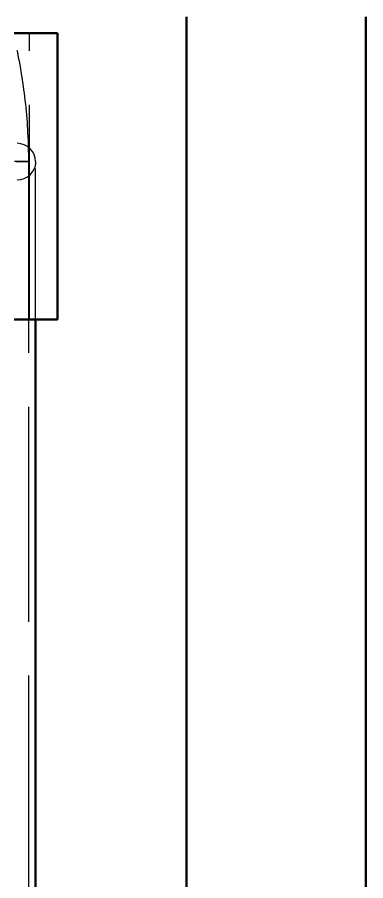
# Model space of a CAD drawing. Header units: millimetres. Extents: x 0 to 594, y 0 to 420.
# Drawn here: x 226.24 to 231.1, y 327.36 to 339.41 of the extents above; entities that cross this region are included whole.
import ezdxf

# ---------------------------------------------------------------- set-up
doc = ezdxf.new("R2010")
doc.units = ezdxf.units.MM
doc.linetypes.add('ISO02-TRAZOS', pattern=[3.75, 3, -0.75])
doc.layers.add('01-VISIBLE', color=7, linetype='CONTINUOUS', lineweight=50)
doc.layers.add('02-OCULTA', color=4, linetype='ISO02-TRAZOS', lineweight=25)

msp = doc.modelspace()

# ---------------------------------------------------------------- linework, layer by layer
at = {"layer": '01-VISIBLE'}
for p, q in [((226.8, 335.195), (226.8, 339.195)), ((228.6, 289.953), (228.6, 335.36)), ((231.1, 289.953), (231.1, 335.36)), ((226.496, 314.156), (226.496, 335.195))]:
    msp.add_line(p, q, dxfattribs=at)
for points in [[(228.6, 335.36), (228.6, 335.41), (228.6, 335.46), (228.6, 335.51), (228.6, 335.561), (228.6, 335.611), (228.6, 335.661), (228.6, 335.711), (228.6, 335.761), (228.6, 335.811), (228.6, 335.861), (228.6, 335.911), (228.6, 335.962), (228.6, 336.012), (228.6, 336.062), (228.6, 336.112), (228.6, 336.162), (228.6, 336.212), (228.6, 336.262), (228.6, 336.312), (228.6, 336.363), (228.6, 336.413), (228.6, 336.463), (228.6, 336.513), (228.6, 336.563), (228.6, 336.613), (228.6, 336.663), (228.6, 336.714), (228.6, 336.764), (228.6, 336.814), (228.6, 336.864), (228.6, 336.914), (228.6, 336.964), (228.6, 337.014), (228.6, 337.064), (228.6, 337.115), (228.6, 337.165), (228.6, 337.215), (228.6, 337.265), (228.6, 337.315), (228.6, 337.365), (228.6, 337.415), (228.6, 337.465), (228.6, 337.516), (228.6, 337.566), (228.6, 337.616), (228.6, 337.666), (228.6, 337.716), (228.6, 337.766), (228.6, 337.816), (228.6, 337.867), (228.6, 337.917), (228.6, 337.967), (228.6, 338.017), (228.6, 338.067), (228.6, 338.117), (228.6, 338.167), (228.6, 338.217), (228.6, 338.268), (228.6, 338.318), (228.6, 338.368), (228.6, 338.418), (228.6, 338.468), (228.6, 338.518), (228.6, 338.568), (228.6, 338.618), (228.6, 338.669), (228.6, 338.719), (228.6, 338.769), (228.6, 338.819), (228.6, 338.869), (228.6, 338.919), (228.6, 338.969), (228.6, 339.02), (228.6, 339.07), (228.6, 339.12), (228.6, 339.17), (228.6, 339.22), (228.6, 339.27), (228.6, 339.32), (228.6, 339.37), (228.6, 339.421)], [(231.1, 335.36), (231.1, 335.41), (231.1, 335.46), (231.1, 335.51), (231.1, 335.561), (231.1, 335.611), (231.1, 335.661), (231.1, 335.711), (231.1, 335.761), (231.1, 335.811), (231.1, 335.861), (231.1, 335.911), (231.1, 335.962), (231.1, 336.012), (231.1, 336.062), (231.1, 336.112), (231.1, 336.162), (231.1, 336.212), (231.1, 336.262), (231.1, 336.312), (231.1, 336.363), (231.1, 336.413), (231.1, 336.463), (231.1, 336.513), (231.1, 336.563), (231.1, 336.613), (231.1, 336.663), (231.1, 336.714), (231.1, 336.764), (231.1, 336.814), (231.1, 336.864), (231.1, 336.914), (231.1, 336.964), (231.1, 337.014), (231.1, 337.064), (231.1, 337.115), (231.1, 337.165), (231.1, 337.215), (231.1, 337.265), (231.1, 337.315), (231.1, 337.365), (231.1, 337.415), (231.1, 337.465), (231.1, 337.516), (231.1, 337.566), (231.1, 337.616), (231.1, 337.666), (231.1, 337.716), (231.1, 337.766), (231.1, 337.816), (231.1, 337.867), (231.1, 337.917), (231.1, 337.967), (231.1, 338.017), (231.1, 338.067), (231.1, 338.117), (231.1, 338.167), (231.1, 338.217), (231.1, 338.268), (231.1, 338.318), (231.1, 338.368), (231.1, 338.418), (231.1, 338.468), (231.1, 338.518), (231.1, 338.568), (231.1, 338.618), (231.1, 338.669), (231.1, 338.719), (231.1, 338.769), (231.1, 338.819), (231.1, 338.869), (231.1, 338.919), (231.1, 338.969), (231.1, 339.02), (231.1, 339.07), (231.1, 339.12), (231.1, 339.17), (231.1, 339.22), (231.1, 339.27), (231.1, 339.32), (231.1, 339.37), (231.1, 339.421)], [(226.198, 339.195), (226.248, 339.195), (226.298, 339.195), (226.348, 339.195), (226.399, 339.195), (226.449, 339.195), (226.499, 339.195), (226.549, 339.195), (226.599, 339.195), (226.649, 339.195), (226.699, 339.195), (226.75, 339.195), (226.8, 339.195)], [(226.198, 335.195), (226.248, 335.195), (226.298, 335.195), (226.348, 335.195), (226.399, 335.195), (226.449, 335.195), (226.499, 335.195), (226.549, 335.195), (226.599, 335.195), (226.649, 335.195), (226.699, 335.195), (226.75, 335.195), (226.8, 335.195)]]:
    msp.add_lwpolyline(points, dxfattribs=at)
at = {"layer": '02-OCULTA'}
for p, q in [((226.41, 335.195), (226.41, 339.195)), ((226.4, 270.98), (226.4, 337.4)), ((226.496, 337.3), (226.475, 337.3)), ((226.496, 337.3), (226.475, 337.3)), ((226.496, 271.08), (226.496, 337.3)), ((226.496, 335.195), (226.496, 337.3)), ((228.6, 335.36), (228.6, 289.953)), ((231.1, 335.36), (231.1, 289.953))]:
    msp.add_line(p, q, dxfattribs=at)
for points in [[(228.6, 335.36), (228.6, 335.41), (228.6, 335.46), (228.6, 335.51), (228.6, 335.561), (228.6, 335.611), (228.6, 335.661), (228.6, 335.711), (228.6, 335.761), (228.6, 335.811), (228.6, 335.861), (228.6, 335.911), (228.6, 335.962), (228.6, 336.012), (228.6, 336.062), (228.6, 336.112), (228.6, 336.162), (228.6, 336.212), (228.6, 336.262), (228.6, 336.312), (228.6, 336.363), (228.6, 336.413), (228.6, 336.463), (228.6, 336.513), (228.6, 336.563), (228.6, 336.613), (228.6, 336.663), (228.6, 336.714), (228.6, 336.764), (228.6, 336.814), (228.6, 336.864), (228.6, 336.914), (228.6, 336.964), (228.6, 337.014), (228.6, 337.064), (228.6, 337.115), (228.6, 337.165), (228.6, 337.215), (228.6, 337.265), (228.6, 337.315), (228.6, 337.365), (228.6, 337.415), (228.6, 337.465), (228.6, 337.516), (228.6, 337.566), (228.6, 337.616), (228.6, 337.666), (228.6, 337.716), (228.6, 337.766), (228.6, 337.816), (228.6, 337.867), (228.6, 337.917), (228.6, 337.967), (228.6, 338.017), (228.6, 338.067), (228.6, 338.117), (228.6, 338.167), (228.6, 338.217), (228.6, 338.268), (228.6, 338.318), (228.6, 338.368), (228.6, 338.418), (228.6, 338.468), (228.6, 338.518), (228.6, 338.568), (228.6, 338.618), (228.6, 338.669), (228.6, 338.719), (228.6, 338.769), (228.6, 338.819), (228.6, 338.869), (228.6, 338.919), (228.6, 338.969), (228.6, 339.02), (228.6, 339.07), (228.6, 339.12), (228.6, 339.17), (228.6, 339.22), (228.6, 339.27), (228.6, 339.32), (228.6, 339.37), (228.6, 339.421)], [(231.1, 335.36), (231.1, 335.41), (231.1, 335.46), (231.1, 335.51), (231.1, 335.561), (231.1, 335.611), (231.1, 335.661), (231.1, 335.711), (231.1, 335.761), (231.1, 335.811), (231.1, 335.861), (231.1, 335.911), (231.1, 335.962), (231.1, 336.012), (231.1, 336.062), (231.1, 336.112), (231.1, 336.162), (231.1, 336.212), (231.1, 336.262), (231.1, 336.312), (231.1, 336.363), (231.1, 336.413), (231.1, 336.463), (231.1, 336.513), (231.1, 336.563), (231.1, 336.613), (231.1, 336.663), (231.1, 336.714), (231.1, 336.764), (231.1, 336.814), (231.1, 336.864), (231.1, 336.914), (231.1, 336.964), (231.1, 337.014), (231.1, 337.064), (231.1, 337.115), (231.1, 337.165), (231.1, 337.215), (231.1, 337.265), (231.1, 337.315), (231.1, 337.365), (231.1, 337.415), (231.1, 337.465), (231.1, 337.516), (231.1, 337.566), (231.1, 337.616), (231.1, 337.666), (231.1, 337.716), (231.1, 337.766), (231.1, 337.816), (231.1, 337.866), (231.1, 337.917), (231.1, 337.967), (231.1, 338.017), (231.1, 338.067), (231.1, 338.117), (231.1, 338.167), (231.1, 338.217), (231.1, 338.268), (231.1, 338.318), (231.1, 338.368), (231.1, 338.418), (231.1, 338.468), (231.1, 338.518), (231.1, 338.568), (231.1, 338.618), (231.1, 338.669), (231.1, 338.719), (231.1, 338.769), (231.1, 338.819), (231.1, 338.869), (231.1, 338.919), (231.1, 338.969), (231.1, 339.019), (231.1, 339.07), (231.1, 339.12), (231.1, 339.17), (231.1, 339.22), (231.1, 339.27), (231.1, 339.32), (231.1, 339.37), (231.1, 339.421)], [(226.8, 339.195), (226.75, 339.195), (226.699, 339.195), (226.649, 339.195), (226.599, 339.195), (226.549, 339.195), (226.499, 339.195), (226.449, 339.195), (226.399, 339.195), (226.348, 339.195), (226.298, 339.195), (226.248, 339.195), (226.198, 339.195)], [(226.21, 339.195), (226.26, 339.195), (226.31, 339.195), (226.36, 339.195), (226.41, 339.195)], [(226.41, 339.195), (226.36, 339.195), (226.31, 339.195), (226.26, 339.195), (226.21, 339.195)], [(226.4, 337.4), (226.4, 337.45), (226.399, 337.501), (226.398, 337.551), (226.397, 337.601), (226.396, 337.652), (226.394, 337.702), (226.392, 337.752), (226.389, 337.803), (226.386, 337.853), (226.383, 337.903), (226.38, 337.953), (226.376, 338.003), (226.372, 338.054), (226.367, 338.104), (226.362, 338.154), (226.357, 338.204), (226.351, 338.254), (226.346, 338.304), (226.339, 338.354), (226.333, 338.404), (226.326, 338.454), (226.319, 338.503), (226.311, 338.553), (226.303, 338.603), (226.295, 338.653), (226.287, 338.702), (226.278, 338.752), (226.269, 338.801), (226.259, 338.851), (226.25, 338.9), (226.239, 338.949)], [(226.496, 337.4), (226.491, 337.45), (226.476, 337.498), (226.453, 337.542), (226.421, 337.581), (226.382, 337.613), (226.338, 337.637), (226.29, 337.651), (226.24, 337.656)], [(226.4, 337.4), (226.35, 337.4), (226.299, 337.4), (226.249, 337.4), (226.199, 337.4)], [(226.4, 337.4), (226.35, 337.4), (226.299, 337.4), (226.249, 337.4), (226.199, 337.4)], [(226.225, 337.4), (226.312, 337.4), (226.4, 337.4)], [(226.225, 337.4), (226.312, 337.4), (226.4, 337.4)], [(226.24, 337.144), (226.289, 337.149), (226.337, 337.163), (226.381, 337.187), (226.419, 337.218), (226.451, 337.256), (226.475, 337.3)], [(226.24, 337.144), (226.289, 337.149), (226.337, 337.163), (226.381, 337.187), (226.419, 337.218), (226.451, 337.256), (226.475, 337.3)], [(226.496, 337.4), (226.495, 337.383), (226.493, 337.366), (226.491, 337.349), (226.487, 337.332), (226.482, 337.316), (226.475, 337.3)], [(226.475, 337.3), (226.475, 337.3), (226.475, 337.3), (226.475, 337.3), (226.475, 337.3), (226.475, 337.3), (226.475, 337.3)], [(226.475, 337.3), (226.475, 337.3), (226.475, 337.3), (226.475, 337.3), (226.475, 337.3), (226.475, 337.3), (226.475, 337.3)], [(226.8, 335.195), (226.75, 335.195), (226.699, 335.195), (226.649, 335.195), (226.599, 335.195), (226.549, 335.195), (226.499, 335.195), (226.449, 335.195), (226.399, 335.195), (226.348, 335.195), (226.298, 335.195), (226.248, 335.195), (226.198, 335.195)], [(226.21, 335.195), (226.26, 335.195), (226.31, 335.195), (226.36, 335.195), (226.41, 335.195)], [(226.41, 335.195), (226.36, 335.195), (226.31, 335.195), (226.26, 335.195), (226.21, 335.195)]]:
    msp.add_lwpolyline(points, dxfattribs=at)

doc.saveas('drawing.dxf')
